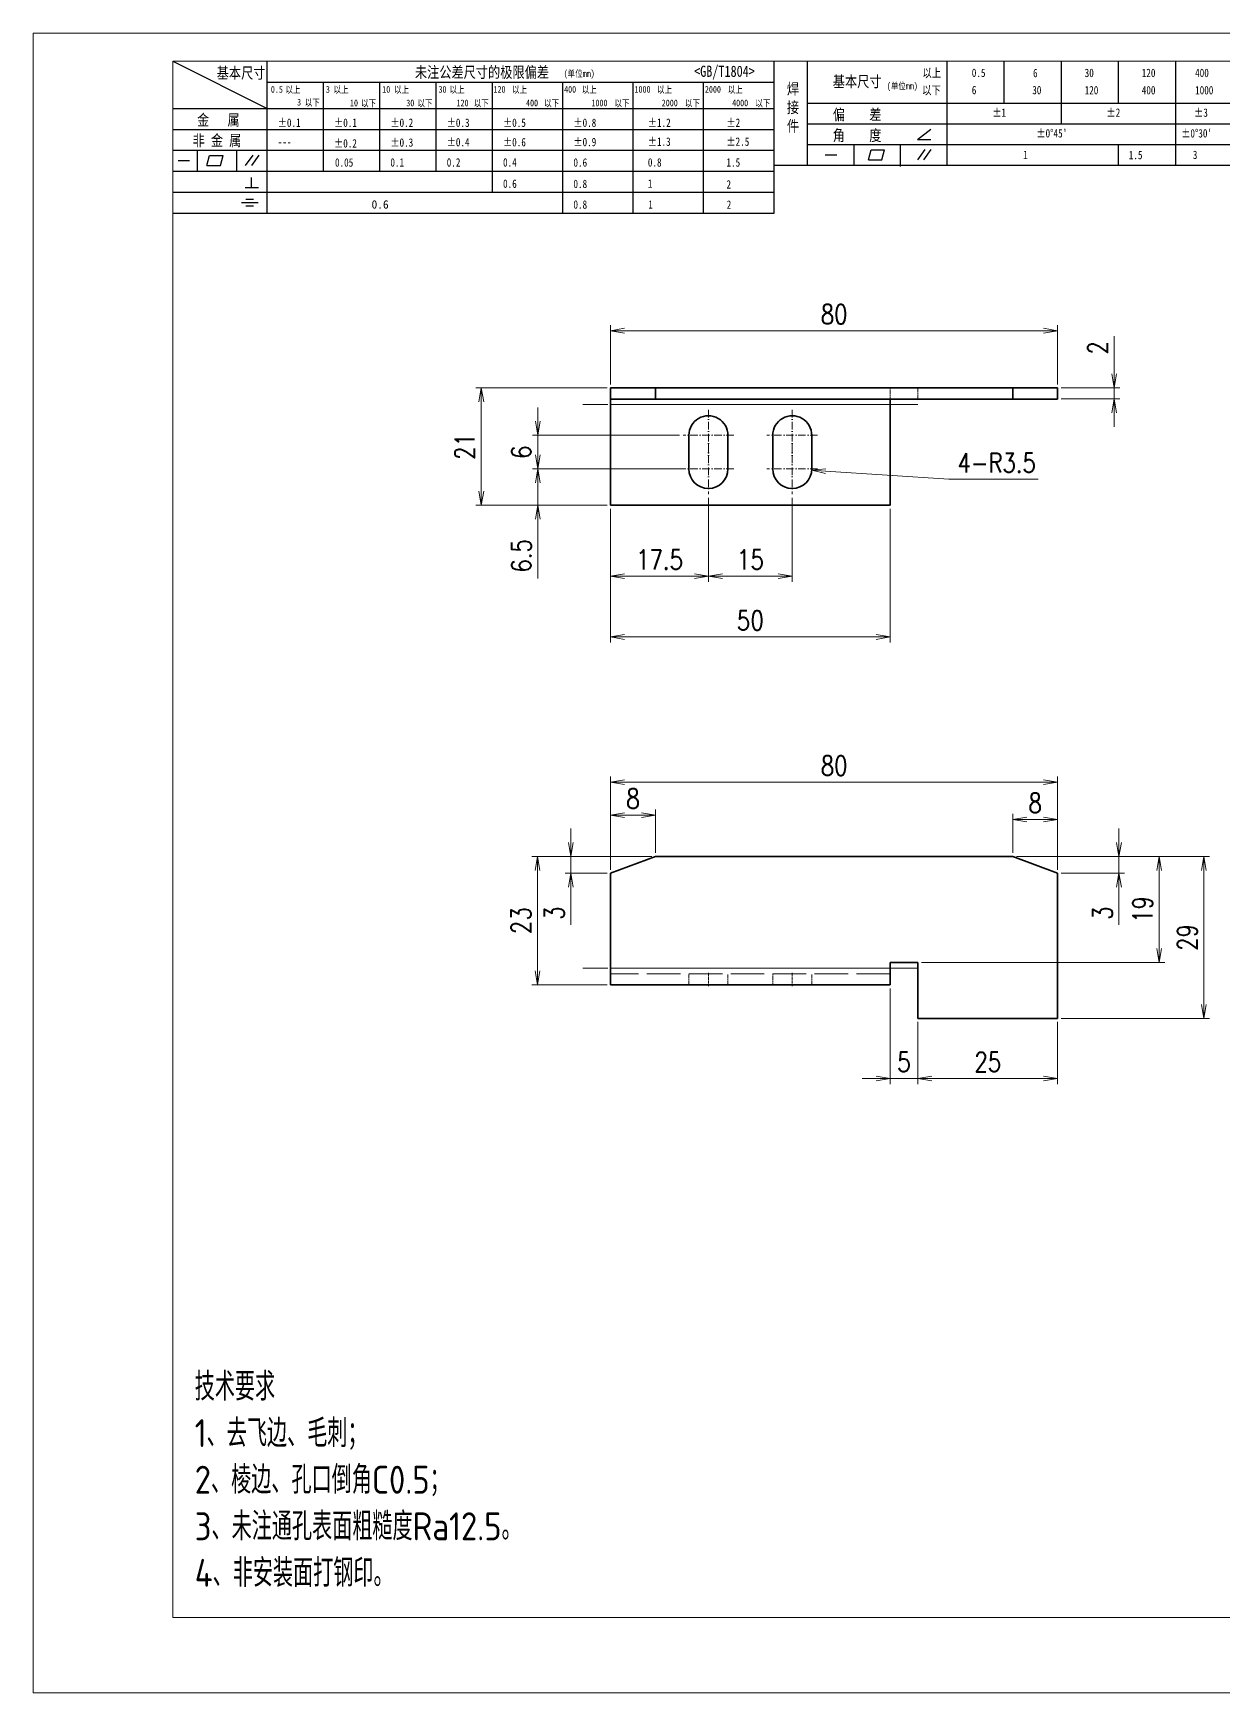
# Model space of a CAD drawing. Header units: millimetres. Extents: x 1333 to 209312, y -42879 to 359.
# Drawn here: x 138627.3 to 138840.2, y -1081.4 to -784.4 of the extents above; entities that cross this region are included whole.
import ezdxf

# ---------------------------------------------------------------- set-up
doc = ezdxf.new("R2010")
doc.units = ezdxf.units.MM
doc.header["$LTSCALE"] = 0.5
for name, pattern in [('AM_ISO02W050x2', [3.75, 3, -0.75]), ('AM_ISO08W050x2', [9, 6, -0.75, 1.5, -0.75]), ('DASHDOT', [18.5, 12, -3, 0.5, -3]), ('DASHED', [15, 12, -3])]:
    doc.linetypes.add(name, pattern=pattern)
for name, color, linetype, lineweight in [('中心线', 2, 'AM_ISO08W050x2', 18), ('图框', 7, 'Continuous', 18), ('标注线', 3, 'Continuous', 18), ('虚线', 1, 'AM_ISO02W050x2', 18)]:
    doc.layers.add(name, color=color, linetype=linetype, lineweight=lineweight)
doc.layers.add('图\\M+19E79\\M+195B6\\M+18E9A', color=7, linetype='Continuous')
doc.layers.add('打印', color=7, linetype='Continuous', lineweight=15, plot=False)
doc.layers.add('打印-禁用', color=7, linetype='Continuous', lineweight=15, plot=False)
doc.styles.add('DIM', font='romans.shx', dxfattribs={"width": 0.8, "bigfont": 'bigfont.shx'})
doc.styles.add('国标', font='simfang.ttf', dxfattribs={"width": 0.8})
doc.styles.add('机械长仿宋', font='gbenor.shx', dxfattribs={"height": 1, "bigfont": 'gbcbig.shx'})
doc.dimstyles.new('XR 1-1$0', dxfattribs={"dimtxt": 3.5, "dimasz": 2.5, "dimexe": 1, "dimexo": 0.625, "dimgap": 1.2, "dimtad": 1, "dimzin": 9, "dimdsep": 46, "dimtxsty": 'DIM', "dimblk": 'OPEN', "dimcen": 0, "dimclrd": 8, "dimclre": 8, "dimclrt": 2, "dimazin": 2, "dimtfac": 0.5, "dimtmove": 0, "dimatfit": 3, "dimldrblk": 'OPEN', "dimfxl": 0, "dimtolj": 2, "dimlwd": 18, "dimlwe": 18, "dimarcsym": 0})
doc.dimstyles.new('XR 1-1$4', dxfattribs={"dimtxt": 3.5, "dimasz": 2.5, "dimexe": 1, "dimexo": 0.625, "dimgap": 1.2, "dimtad": 1, "dimtoh": 1, "dimdsep": 46, "dimtxsty": 'DIM', "dimblk": 'OPEN', "dimcen": 0, "dimclrd": 8, "dimclre": 8, "dimclrt": 2, "dimazin": 2, "dimtfac": 0.5, "dimtofl": 0, "dimtmove": 0, "dimatfit": 3, "dimldrblk": 'OPEN', "dimfxl": 0, "dimtolj": 2, "dimlwd": 18, "dimlwe": 18, "dimarcsym": 0})

# ---------------------------------------------------------------- blocks, each defined once
blk = doc.blocks.new('GZDEH零件A3图框V01版')
at = {"layer": '图\\M+19E79\\M+195B6\\M+18E9A', "color": 9}
for p, q in [((2882.49, -1554.46), (2899.37, -1562.92)), ((2899.37, -1581.67), (2899.37, -1554.46)), ((2990.09, -1581.67), (2990.09, -1554.46)), ((2996.09, -1573.08), (2996.09, -1554.46)), ((3021.09, -1561.98), (3021.09, -1554.46)), ((3031.31, -1561.98), (3031.31, -1554.46)), ((3041.53, -1561.98), (3041.53, -1554.46)), ((3051.75, -1561.98), (3051.75, -1554.46)), ((3061.98, -1561.98), (3061.98, -1554.46)), ((2899.37, -1558.24), (2990.09, -1558.24)), ((2909.45, -1574.17), (2909.45, -1558.24)), ((2919.53, -1574.17), (2919.53, -1558.24)), ((2929.61, -1574.17), (2929.61, -1558.24)), ((2939.69, -1577.92), (2939.69, -1558.24)), ((2952.29, -1581.67), (2952.29, -1558.24)), ((2964.89, -1581.67), (2964.89, -1558.24)), ((2977.49, -1581.67), (2977.49, -1558.24)), ((2996.09, -1561.98), (3113.09, -1561.98)), ((3021.09, -1573.08), (3021.09, -1561.98)), ((3041.53, -1565.68), (3041.53, -1561.98)), ((3061.98, -1573.08), (3061.98, -1561.98)), ((2882.49, -1562.92), (2990.09, -1562.92)), ((2882.49, -1566.67), (2990.09, -1566.67)), ((2996.09, -1565.68), (3113.09, -1565.68)), ((3015.75, -1568.51), (3018.15, -1566.66)), ((2882.49, -1570.42), (2990.09, -1570.42)), ((2886.92, -1574.12), (2886.92, -1570.42)), ((2893.91, -1574.12), (2893.91, -1570.42)), ((2996.09, -1569.38), (3113.09, -1569.38)), ((3004.42, -1573.08), (3004.42, -1569.38)), ((3006.97, -1572.12), (3007.45, -1570.33)), ((3007.45, -1570.33), (3009.86, -1570.33)), ((3009.39, -1572.12), (3009.86, -1570.33)), ((3012.75, -1573.08), (3012.75, -1569.38)), ((3015.75, -1568.51), (3018.15, -1568.51)), ((3015.81, -1572.12), (3017.15, -1570.26)), ((3016.89, -1572.12), (3018.23, -1570.26)), ((3051.75, -1573.08), (3051.75, -1569.38)), ((2883.43, -1572.27), (2885.49, -1572.27)), ((2888.59, -1573.16), (2889.07, -1571.37)), ((2888.59, -1573.16), (2891, -1573.16)), ((2889.07, -1571.37), (2891.48, -1571.37)), ((2891, -1573.16), (2891.48, -1571.37)), ((2895.52, -1573.16), (2896.85, -1571.3)), ((2896.6, -1573.16), (2897.94, -1571.3)), ((2990.09, -1573.08), (3113.09, -1573.08)), ((2999.26, -1571.23), (3001.32, -1571.23)), ((3006.97, -1572.12), (3009.39, -1572.12)), ((3012.75, -1573.33), (3012.75, -1573.08)), ((2882.49, -1574.17), (2990.09, -1574.17)), ((2895.42, -1577.05), (2897.81, -1577.05)), ((2896.58, -1577.05), (2896.58, -1575.28)), ((2882.49, -1577.92), (2990.09, -1577.92)), ((2894.79, -1579.77), (2897.77, -1579.77)), ((2895.57, -1579.17), (2896.92, -1579.17)), ((2882.49, -1581.67), (2990.09, -1581.67)), ((2895.57, -1580.37), (2896.93, -1580.37))]:
    blk.add_line(p, q, dxfattribs=at)
at = {"layer": '图框', "linetype": 'Continuous'}
for p, q in [((2882.49, -1554.46), (2882.49, -1832.96)), ((3272.49, -1554.46), (2882.49, -1554.46)), ((2882.49, -1832.96), (3272.49, -1832.96))]:
    blk.add_line(p, q, dxfattribs=at)
at = {"layer": '打印-禁用', "linetype": 'Continuous'}
for p, q in [((2857.49, -1549.46), (2857.49, -1846.46)), ((3277.49, -1549.46), (2857.49, -1549.46)), ((2857.49, -1846.46), (3277.49, -1846.46))]:
    blk.add_line(p, q, dxfattribs=at)
at = {"layer": '图\\M+19E79\\M+195B6\\M+18E9A', "color": 9, "style": '国标', "width": 0.8}
for s, height, p in [('基本尺寸', 2, (2890.33, -1557.58)), ('未注公差尺寸的极限偏差', 2, (2925.81, -1557.44)), ('<GB/T1804>', 2, (2975.78, -1557.27)), ('以上', 1.5, (3016.64, -1557.33)), ('0.5', 1.5, (3025.49, -1557.3)), ('6', 1.5, (3036.45, -1557.34)), ('30', 1.5, (3045.69, -1557.31)), ('120', 1.5, (3055.91, -1557.31)), ('400', 1.5, (3065.46, -1557.31)), ('30', 1.2, (2930.04, -1560.11)), ('基本尺寸', 2, (3000.6, -1559.1)), ('以下', 1.5, (3016.58, -1560.43)), ('6', 1.5, (3025.49, -1560.38)), ('30', 1.5, (3036.31, -1560.39)), ('120', 1.5, (3045.69, -1560.41)), ('400', 1.5, (3055.91, -1560.41)), ('1000', 1.5, (3065.46, -1560.41)), ('金   属', 2, (2886.82, -1565.98)), ('±0.1', 1.5, (2901.27, -1566.23)), ('±0.1', 1.5, (2911.35, -1566.23)), ('±0.2', 1.5, (2921.43, -1566.23)), ('±0.3', 1.5, (2931.51, -1566.23)), ('±0.5', 1.5, (2941.59, -1566.23)), ('±0.8', 1.5, (2954.19, -1566.23)), ('±1.2', 1.5, (2967.51, -1566.23)), ('±2', 1.5, (2981.58, -1566.23)), ('偏    差', 2, (3000.6, -1565.04)), ('±1', 1.5, (3029.16, -1564.42)), ('±2', 1.5, (3049.61, -1564.42)), ('±3', 1.5, (3065.3, -1564.42)), ('非 金 属', 2, (2886.02, -1569.65)), ('±0.3', 1.5, (2921.43, -1569.77)), ('±0.4', 1.5, (2931.51, -1569.71)), ('±0.6', 1.5, (2941.59, -1569.71)), ('±0.9', 1.5, (2954.19, -1569.68)), ('±1.3', 1.5, (2967.51, -1569.62)), ('±2.5', 1.5, (2981.58, -1569.61)), ('角    度', 2, (3000.6, -1568.74)), ("±0%%D45'", 1.5, (3037.06, -1568.12)), ("±0%%D30'", 1.5, (3062.98, -1568.12)), ('---', 1.5, (2901.27, -1569.65)), ('±0.2', 1.5, (2911.35, -1569.92)), ('1', 1.5, (3034.69, -1571.98)), ('1.5', 1.5, (3053.59, -1572.01)), ('3', 1.5, (3065.05, -1571.98)), ('0.1', 1.5, (2921.43, -1573.34)), ('0.2', 1.5, (2931.51, -1573.33)), ('0.4', 1.5, (2941.59, -1573.33)), ('0.6', 1.5, (2954.19, -1573.35)), ('0.8', 1.5, (2967.51, -1573.33)), ('1.5', 1.5, (2981.58, -1573.34)), ('0.6', 1.5, (2941.59, -1577.14)), ('0.8', 1.5, (2954.19, -1577.17)), ('1', 1.5, (2967.51, -1577.12)), ('2', 1.5, (2981.58, -1577.26)), ('0.8', 1.5, (2954.19, -1580.87)), ('1', 1.5, (2967.59, -1580.86)), ('2', 1.5, (2981.62, -1580.89))]:
    blk.add_text(s, height=height, dxfattribs=at).set_placement(p)
at = {"layer": '图\\M+19E79\\M+195B6\\M+18E9A', "color": 9, "lineweight": 15, "style": '国标', "width": 0.8}
for s, p in [('(单位mm)', (2952.44, -1557.27)), ('0.5', (2900.03, -1560.11)), ('以上', (2902.64, -1560.16)), ('3', (2909.88, -1560.11)), ('以上', (2911.25, -1560.16)), ('10', (2919.96, -1560.11)), ('以上', (2922.09, -1560.16)), ('以上', (2932.02, -1560.16)), ('120', (2939.88, -1560.11)), ('以上', (2943.21, -1560.16)), ('400', (2952.52, -1560.11)), ('以上', (2955.68, -1560.16)), ('1000', (2965.12, -1560.11)), ('以上', (2969.16, -1560.16)), ('2000', (2977.72, -1560.11)), ('以上', (2981.8, -1560.16)), ('(单位mm)', (3010.27, -1559.51)), ('3', (2904.73, -1562.41)), ('以下', (2906.1, -1562.46)), ('10', (2914.19, -1562.54)), ('以下', (2916.18, -1562.59)), ('30', (2924.27, -1562.54)), ('以下', (2926.26, -1562.59)), ('120', (2933.26, -1562.54)), ('以下', (2936.34, -1562.59)), ('400', (2945.7, -1562.54)), ('以下', (2948.94, -1562.59)), ('1000', (2957.41, -1562.54)), ('以下', (2961.54, -1562.59)), ('2000', (2969.99, -1562.54)), ('以下', (2974.14, -1562.59)), ('4000', (2982.59, -1562.54)), ('以下', (2986.74, -1562.59))]:
    blk.add_text(s, height=1.2, dxfattribs=at).set_placement(p)
at = {"layer": '图\\M+19E79\\M+195B6\\M+18E9A', "color": 9, "lineweight": 13, "style": '国标'}
blk.add_text('0.6', height=1.5, dxfattribs=at).set_placement((2918.05, -1580.85))
at = {"layer": '图\\M+19E79\\M+195B6\\M+18E9A', "color": 9, "style": '国标'}
for s, insert, char_height, width, attachment_point in [('焊\\P接\\P件', (2992.39, -1558.41), 2, 3.1877, 1), ('0.05', (2911.51, -1573.37), 1.5, 5.1982, 7)]:
    blk.add_mtext(s, dxfattribs=dict(at, insert=insert, char_height=char_height, width=width, attachment_point=attachment_point))
blk = doc.blocks.new('DEH A3')
at = {"layer": '图框'}
blk.add_blockref('GZDEH零件A3图框V01版', (-2857.49, 1846.46), dxfattribs=at)
blk = doc.blocks.new('_Open')
at = {"color": 0, "linetype": 'ByBlock', "lineweight": -2}
for p, q in [((-1, 0.17), (0, 0)), ((-1, -0.17), (0, 0)), ((0, 0), (-1, 0))]:
    blk.add_line(p, q, dxfattribs=at)
blk = doc.blocks.new('*D475')
at = {"layer": 'Defpoints', "color": 0, "transparency": 16777216}
for p in [(138748.17, -866.94), (138730.67, -868.89), (138748.17, -881.59)]:
    blk.add_point(p, dxfattribs=at)
at = {"layer": '标注线', "color": 8, "lineweight": 18, "transparency": 16777216}
for p, q in [((138730.67, -869.52), (138730.67, -882.59)), ((138748.17, -867.57), (138748.17, -882.59)), ((138733.17, -881.59), (138745.67, -881.59))]:
    blk.add_line(p, q, dxfattribs=at)
at = {"layer": '标注线', "color": 8, "lineweight": 18, "transparency": 16777216, "xscale": 2.5, "yscale": 2.5, "zscale": 2.5, "rotation": 180}
blk.add_blockref('_Open', (138730.67, -881.59), dxfattribs=at)
at = {"layer": '标注线', "color": 8, "lineweight": 18, "transparency": 16777216, "xscale": 2.5, "yscale": 2.5, "zscale": 2.5}
blk.add_blockref('_Open', (138748.17, -881.59), dxfattribs=at)
at = {"layer": '标注线', "color": 2, "transparency": 16777216, "insert": (138739.42, -878.64), "char_height": 3.5, "attachment_point": 5, "style": 'DIM'}
blk.add_mtext('\\A2;17.5', dxfattribs=at)
blk = doc.blocks.new('*D476')
at = {"layer": 'Defpoints', "color": 0, "transparency": 16777216}
for p in [(138748.17, -866.94), (138763.17, -866.94), (138763.17, -881.59)]:
    blk.add_point(p, dxfattribs=at)
at = {"layer": '标注线', "color": 8, "lineweight": 18, "transparency": 16777216}
for p, q in [((138748.17, -867.57), (138748.17, -882.59)), ((138763.17, -867.57), (138763.17, -882.59)), ((138750.67, -881.59), (138760.67, -881.59))]:
    blk.add_line(p, q, dxfattribs=at)
at = {"layer": '标注线', "color": 8, "lineweight": 18, "transparency": 16777216, "xscale": 2.5, "yscale": 2.5, "zscale": 2.5, "rotation": 180}
blk.add_blockref('_Open', (138748.17, -881.59), dxfattribs=at)
at = {"layer": '标注线', "color": 8, "lineweight": 18, "transparency": 16777216, "xscale": 2.5, "yscale": 2.5, "zscale": 2.5}
blk.add_blockref('_Open', (138763.17, -881.59), dxfattribs=at)
at = {"layer": '标注线', "color": 2, "transparency": 16777216, "insert": (138755.67, -878.64), "char_height": 3.5, "attachment_point": 5, "style": 'DIM'}
blk.add_mtext('\\A2;15', dxfattribs=at)
blk = doc.blocks.new('*D477')
at = {"layer": 'Defpoints', "color": 0, "transparency": 16777216}
for p in [(138730.67, -868.89), (138780.67, -868.89), (138780.67, -892.48)]:
    blk.add_point(p, dxfattribs=at)
at = {"layer": '标注线', "color": 8, "lineweight": 18, "transparency": 16777216}
for p, q in [((138730.67, -869.52), (138730.67, -893.48)), ((138780.67, -869.52), (138780.67, -893.48)), ((138733.17, -892.48), (138778.17, -892.48))]:
    blk.add_line(p, q, dxfattribs=at)
at = {"layer": '标注线', "color": 8, "lineweight": 18, "transparency": 16777216, "xscale": 2.5, "yscale": 2.5, "zscale": 2.5, "rotation": 180}
blk.add_blockref('_Open', (138730.67, -892.48), dxfattribs=at)
at = {"layer": '标注线', "color": 8, "lineweight": 18, "transparency": 16777216, "xscale": 2.5, "yscale": 2.5, "zscale": 2.5}
blk.add_blockref('_Open', (138780.67, -892.48), dxfattribs=at)
at = {"layer": '标注线', "color": 2, "transparency": 16777216, "insert": (138755.67, -889.53), "char_height": 3.5, "attachment_point": 5, "style": 'DIM'}
blk.add_mtext('\\A2;50', dxfattribs=at)
blk = doc.blocks.new('*D478')
at = {"layer": 'Defpoints', "color": 0, "transparency": 16777216}
for p in [(138743.62, -862.39), (138717.65, -868.89), (138730.67, -868.89)]:
    blk.add_point(p, dxfattribs=at)
at = {"layer": '标注线', "color": 8, "lineweight": 18, "transparency": 16777216}
for p, q in [((138717.65, -859.89), (138717.65, -857.39)), ((138742.99, -862.39), (138716.65, -862.39)), ((138717.65, -862.39), (138717.65, -868.89)), ((138730.04, -868.89), (138716.65, -868.89)), ((138717.65, -871.39), (138717.65, -882.03))]:
    blk.add_line(p, q, dxfattribs=at)
at = {"layer": '标注线', "color": 8, "lineweight": 18, "transparency": 16777216, "xscale": 2.5, "yscale": 2.5, "zscale": 2.5}
for p, rotation in [((138717.65, -862.39), 270), ((138717.65, -868.89), 90)]:
    blk.add_blockref('_Open', p, dxfattribs=dict(at, rotation=rotation))
at = {"layer": '标注线', "color": 2, "transparency": 16777216, "insert": (138714.7, -877.96), "char_height": 3.5, "attachment_point": 5, "rotation": 90, "style": 'DIM'}
blk.add_mtext('\\A2;6.5', dxfattribs=at)
blk = doc.blocks.new('*D479')
at = {"layer": 'Defpoints', "color": 0, "transparency": 16777216}
for p in [(138717.65, -856.39), (138743.62, -856.39), (138744.67, -862.39)]:
    blk.add_point(p, dxfattribs=at)
at = {"layer": '标注线', "color": 8, "lineweight": 18, "transparency": 16777216}
for p, q in [((138717.65, -853.89), (138717.65, -851.39)), ((138742.99, -856.39), (138716.65, -856.39)), ((138717.65, -862.39), (138717.65, -856.39)), ((138744.04, -862.39), (138716.65, -862.39)), ((138717.65, -864.89), (138717.65, -867.39))]:
    blk.add_line(p, q, dxfattribs=at)
at = {"layer": '标注线', "color": 8, "lineweight": 18, "transparency": 16777216, "xscale": 2.5, "yscale": 2.5, "zscale": 2.5}
for p, rotation in [((138717.65, -856.39), 270), ((138717.65, -862.39), 90)]:
    blk.add_blockref('_Open', p, dxfattribs=dict(at, rotation=rotation))
at = {"layer": '标注线', "color": 2, "transparency": 16777216, "insert": (138714.7, -859.39), "char_height": 3.5, "attachment_point": 5, "rotation": 90, "style": 'DIM'}
blk.add_mtext('\\A2;6', dxfattribs=at)
blk = doc.blocks.new('*D480')
at = {"layer": 'Defpoints', "color": 0, "transparency": 16777216}
for p in [(138707.52, -847.89), (138730.67, -847.89), (138730.67, -868.89)]:
    blk.add_point(p, dxfattribs=at)
at = {"layer": '标注线', "color": 8, "lineweight": 18, "transparency": 16777216}
for p, q in [((138730.04, -847.89), (138706.52, -847.89)), ((138707.52, -866.39), (138707.52, -850.39)), ((138730.04, -868.89), (138706.52, -868.89))]:
    blk.add_line(p, q, dxfattribs=at)
at = {"layer": '标注线', "color": 8, "lineweight": 18, "transparency": 16777216, "xscale": 2.5, "yscale": 2.5, "zscale": 2.5}
for p, rotation in [((138707.52, -847.89), 90), ((138707.52, -868.89), 270)]:
    blk.add_blockref('_Open', p, dxfattribs=dict(at, rotation=rotation))
at = {"layer": '标注线', "color": 2, "transparency": 16777216, "insert": (138704.57, -858.39), "char_height": 3.5, "attachment_point": 5, "rotation": 90, "style": 'DIM'}
blk.add_mtext('\\A2;21', dxfattribs=at)
blk = doc.blocks.new('*D481')
at = {"layer": 'Defpoints', "color": 0, "transparency": 16777216}
for p in [(138810.67, -837.67), (138730.67, -847.89), (138810.67, -847.89)]:
    blk.add_point(p, dxfattribs=at)
at = {"layer": '标注线', "color": 8, "lineweight": 18, "transparency": 16777216}
for p, q in [((138730.67, -847.27), (138730.67, -836.67)), ((138810.67, -847.27), (138810.67, -836.67)), ((138733.17, -837.67), (138808.17, -837.67))]:
    blk.add_line(p, q, dxfattribs=at)
at = {"layer": '标注线', "color": 8, "lineweight": 18, "transparency": 16777216, "xscale": 2.5, "yscale": 2.5, "zscale": 2.5, "rotation": 180}
blk.add_blockref('_Open', (138730.67, -837.67), dxfattribs=at)
at = {"layer": '标注线', "color": 8, "lineweight": 18, "transparency": 16777216, "xscale": 2.5, "yscale": 2.5, "zscale": 2.5}
blk.add_blockref('_Open', (138810.67, -837.67), dxfattribs=at)
at = {"layer": '标注线', "color": 2, "transparency": 16777216, "insert": (138770.67, -834.72), "char_height": 3.5, "attachment_point": 5, "style": 'DIM'}
blk.add_mtext('\\A2;80', dxfattribs=at)
blk = doc.blocks.new('*D482')
at = {"layer": 'Defpoints', "color": 0, "transparency": 16777216}
for p in [(138810.67, -847.89), (138820.78, -847.89), (138810.67, -849.89)]:
    blk.add_point(p, dxfattribs=at)
at = {"layer": '标注线', "color": 8, "lineweight": 18, "transparency": 16777216}
for p, q in [((138820.78, -845.39), (138820.78, -838.63)), ((138811.29, -847.89), (138821.78, -847.89)), ((138820.78, -849.89), (138820.78, -847.89)), ((138811.29, -849.89), (138821.78, -849.89)), ((138820.78, -852.39), (138820.78, -854.89))]:
    blk.add_line(p, q, dxfattribs=at)
at = {"layer": '标注线', "color": 8, "lineweight": 18, "transparency": 16777216, "xscale": 2.5, "yscale": 2.5, "zscale": 2.5}
for p, rotation in [((138820.78, -847.89), 270), ((138820.78, -849.89), 90)]:
    blk.add_blockref('_Open', p, dxfattribs=dict(at, rotation=rotation))
at = {"layer": '标注线', "color": 2, "transparency": 16777216, "insert": (138817.83, -840.76), "char_height": 3.5, "attachment_point": 5, "rotation": 90, "style": 'DIM'}
blk.add_mtext('\\A2;2', dxfattribs=at)
blk = doc.blocks.new('*D483')
at = {"layer": 'Defpoints', "color": 0, "transparency": 16777216}
for p in [(138763.17, -862.39), (138766.66, -862.63)]:
    blk.add_point(p, dxfattribs=at)
at = {"layer": '标注线', "color": 8, "lineweight": 18, "transparency": 16777216}
for p, q in [((138791.17, -864.26), (138769.15, -862.79)), ((138807.17, -864.26), (138791.17, -864.26))]:
    blk.add_line(p, q, dxfattribs=at)
at = {"layer": '标注线', "color": 8, "lineweight": 18, "transparency": 16777216, "xscale": 2.5, "yscale": 2.5, "zscale": 2.5, "rotation": 176.1840246167665}
blk.add_blockref('_Open', (138766.66, -862.63), dxfattribs=at)
at = {"layer": '标注线', "color": 2, "transparency": 16777216, "insert": (138799.77, -861.31), "char_height": 3.5, "attachment_point": 5, "style": 'DIM'}
blk.add_mtext('\\A2;{\\Fromans,bigfont|c134;4-R3.5}', dxfattribs=at)
blk = doc.blocks.new('*D491')
at = {"layer": 'Defpoints', "color": 0, "transparency": 16777216}
for p in [(138810.67, -918.47), (138730.67, -934.75), (138810.67, -934.75)]:
    blk.add_point(p, dxfattribs=at)
at = {"layer": '标注线', "color": 8, "lineweight": 18, "transparency": 16777216}
for p, q in [((138730.67, -934.13), (138730.67, -917.47)), ((138810.67, -934.13), (138810.67, -917.47)), ((138733.17, -918.47), (138808.17, -918.47))]:
    blk.add_line(p, q, dxfattribs=at)
at = {"layer": '标注线', "color": 8, "lineweight": 18, "transparency": 16777216, "xscale": 2.5, "yscale": 2.5, "zscale": 2.5, "rotation": 180}
blk.add_blockref('_Open', (138730.67, -918.47), dxfattribs=at)
at = {"layer": '标注线', "color": 8, "lineweight": 18, "transparency": 16777216, "xscale": 2.5, "yscale": 2.5, "zscale": 2.5}
blk.add_blockref('_Open', (138810.67, -918.47), dxfattribs=at)
at = {"layer": '标注线', "color": 2, "transparency": 16777216, "insert": (138770.67, -915.52), "char_height": 3.5, "attachment_point": 5, "style": 'DIM'}
blk.add_mtext('\\A2;80', dxfattribs=at)
blk = doc.blocks.new('*D492')
at = {"layer": 'Defpoints', "color": 0, "transparency": 16777216}
for p in [(138802.67, -931.75), (138810.67, -960.75), (138836.83, -960.75)]:
    blk.add_point(p, dxfattribs=at)
at = {"layer": '标注线', "color": 8, "lineweight": 18, "transparency": 16777216}
for p, q in [((138803.29, -931.75), (138837.83, -931.75)), ((138836.83, -934.25), (138836.83, -958.25)), ((138811.29, -960.75), (138837.83, -960.75))]:
    blk.add_line(p, q, dxfattribs=at)
at = {"layer": '标注线', "color": 8, "lineweight": 18, "transparency": 16777216, "xscale": 2.5, "yscale": 2.5, "zscale": 2.5}
for p, rotation in [((138836.83, -931.75), 90), ((138836.83, -960.75), 270)]:
    blk.add_blockref('_Open', p, dxfattribs=dict(at, rotation=rotation))
at = {"layer": '标注线', "color": 2, "transparency": 16777216, "insert": (138833.88, -946.25), "char_height": 3.5, "attachment_point": 5, "rotation": 90, "style": 'DIM'}
blk.add_mtext('\\A2;29', dxfattribs=at)
blk = doc.blocks.new('*D493')
at = {"layer": 'Defpoints', "color": 0, "transparency": 16777216}
for p in [(138785.67, -960.75), (138810.67, -960.75), (138810.67, -971.48)]:
    blk.add_point(p, dxfattribs=at)
at = {"layer": '标注线', "color": 8, "lineweight": 18, "transparency": 16777216}
for p, q in [((138785.67, -961.38), (138785.67, -972.48)), ((138810.67, -961.38), (138810.67, -972.48)), ((138788.17, -971.48), (138808.17, -971.48))]:
    blk.add_line(p, q, dxfattribs=at)
at = {"layer": '标注线', "color": 8, "lineweight": 18, "transparency": 16777216, "xscale": 2.5, "yscale": 2.5, "zscale": 2.5, "rotation": 180}
blk.add_blockref('_Open', (138785.67, -971.48), dxfattribs=at)
at = {"layer": '标注线', "color": 8, "lineweight": 18, "transparency": 16777216, "xscale": 2.5, "yscale": 2.5, "zscale": 2.5}
blk.add_blockref('_Open', (138810.67, -971.48), dxfattribs=at)
at = {"layer": '标注线', "color": 2, "transparency": 16777216, "insert": (138798.17, -968.53), "char_height": 3.5, "attachment_point": 5, "style": 'DIM'}
blk.add_mtext('\\A2;25', dxfattribs=at)
blk = doc.blocks.new('*D494')
at = {"layer": 'Defpoints', "color": 0, "transparency": 16777216}
for p in [(138780.67, -954.75), (138785.67, -960.75), (138780.67, -971.48)]:
    blk.add_point(p, dxfattribs=at)
at = {"layer": '标注线', "color": 8, "lineweight": 18, "transparency": 16777216}
for p, q in [((138780.67, -955.38), (138780.67, -972.48)), ((138785.67, -961.38), (138785.67, -972.48)), ((138778.17, -971.48), (138775.67, -971.48)), ((138785.67, -971.48), (138780.67, -971.48)), ((138788.17, -971.48), (138790.67, -971.48))]:
    blk.add_line(p, q, dxfattribs=at)
at = {"layer": '标注线', "color": 8, "lineweight": 18, "transparency": 16777216, "xscale": 2.5, "yscale": 2.5, "zscale": 2.5}
blk.add_blockref('_Open', (138780.67, -971.48), dxfattribs=at)
at = {"layer": '标注线', "color": 8, "lineweight": 18, "transparency": 16777216, "xscale": 2.5, "yscale": 2.5, "zscale": 2.5, "rotation": 180}
blk.add_blockref('_Open', (138785.67, -971.48), dxfattribs=at)
at = {"layer": '标注线', "color": 2, "transparency": 16777216, "insert": (138783.17, -968.53), "char_height": 3.5, "attachment_point": 5, "style": 'DIM'}
blk.add_mtext('\\A2;5', dxfattribs=at)
blk = doc.blocks.new('*D495')
at = {"layer": 'Defpoints', "color": 0, "transparency": 16777216}
for p in [(138802.67, -931.75), (138828.83, -931.75), (138785.67, -950.75)]:
    blk.add_point(p, dxfattribs=at)
at = {"layer": '标注线', "color": 8, "lineweight": 18, "transparency": 16777216}
for p, q in [((138803.29, -931.75), (138829.83, -931.75)), ((138828.83, -948.25), (138828.83, -934.25)), ((138786.29, -950.75), (138829.83, -950.75))]:
    blk.add_line(p, q, dxfattribs=at)
at = {"layer": '标注线', "color": 8, "lineweight": 18, "transparency": 16777216, "xscale": 2.5, "yscale": 2.5, "zscale": 2.5}
for p, rotation in [((138828.83, -931.75), 90), ((138828.83, -950.75), 270)]:
    blk.add_blockref('_Open', p, dxfattribs=dict(at, rotation=rotation))
at = {"layer": '标注线', "color": 2, "transparency": 16777216, "insert": (138825.88, -941.25), "char_height": 3.5, "attachment_point": 5, "rotation": 90, "style": 'DIM'}
blk.add_mtext('\\A2;19', dxfattribs=at)
blk = doc.blocks.new('*D496')
at = {"layer": 'Defpoints', "color": 0, "transparency": 16777216}
for p in [(138738.67, -931.75), (138717.58, -954.75), (138730.67, -954.75)]:
    blk.add_point(p, dxfattribs=at)
at = {"layer": '标注线', "color": 8, "lineweight": 18, "transparency": 16777216}
for p, q in [((138738.04, -931.75), (138716.58, -931.75)), ((138717.58, -934.25), (138717.58, -952.25)), ((138730.04, -954.75), (138716.58, -954.75))]:
    blk.add_line(p, q, dxfattribs=at)
at = {"layer": '标注线', "color": 8, "lineweight": 18, "transparency": 16777216, "xscale": 2.5, "yscale": 2.5, "zscale": 2.5}
for p, rotation in [((138717.58, -931.75), 90), ((138717.58, -954.75), 270)]:
    blk.add_blockref('_Open', p, dxfattribs=dict(at, rotation=rotation))
at = {"layer": '标注线', "color": 2, "transparency": 16777216, "insert": (138714.63, -943.25), "char_height": 3.5, "attachment_point": 5, "rotation": 90, "style": 'DIM'}
blk.add_mtext('\\A2;23', dxfattribs=at)
blk = doc.blocks.new('*D497')
at = {"layer": 'Defpoints', "color": 0, "transparency": 16777216}
for p in [(138723.54, -931.75), (138738.67, -931.75), (138730.67, -934.75)]:
    blk.add_point(p, dxfattribs=at)
at = {"layer": '标注线', "color": 8, "lineweight": 18, "transparency": 16777216}
for p, q in [((138723.54, -929.25), (138723.54, -926.75)), ((138738.04, -931.75), (138722.54, -931.75)), ((138723.54, -931.75), (138723.54, -934.75)), ((138730.04, -934.75), (138722.54, -934.75)), ((138723.54, -937.25), (138723.54, -944.02))]:
    blk.add_line(p, q, dxfattribs=at)
at = {"layer": '标注线', "color": 8, "lineweight": 18, "transparency": 16777216, "xscale": 2.5, "yscale": 2.5, "zscale": 2.5}
for p, rotation in [((138723.54, -931.75), 270), ((138723.54, -934.75), 90)]:
    blk.add_blockref('_Open', p, dxfattribs=dict(at, rotation=rotation))
at = {"layer": '标注线', "color": 2, "transparency": 16777216, "insert": (138720.59, -941.89), "char_height": 3.5, "attachment_point": 5, "rotation": 90, "style": 'DIM'}
blk.add_mtext('\\A2;3', dxfattribs=at)
blk = doc.blocks.new('*D498')
at = {"layer": 'Defpoints', "color": 0, "transparency": 16777216}
for p in [(138738.67, -924.35), (138738.67, -931.75), (138730.67, -934.75)]:
    blk.add_point(p, dxfattribs=at)
at = {"layer": '标注线', "color": 8, "lineweight": 18, "transparency": 16777216}
for p, q in [((138730.67, -934.13), (138730.67, -923.35)), ((138738.67, -931.13), (138738.67, -923.35)), ((138733.17, -924.35), (138736.17, -924.35))]:
    blk.add_line(p, q, dxfattribs=at)
at = {"layer": '标注线', "color": 8, "lineweight": 18, "transparency": 16777216, "xscale": 2.5, "yscale": 2.5, "zscale": 2.5, "rotation": 180}
blk.add_blockref('_Open', (138730.67, -924.35), dxfattribs=at)
at = {"layer": '标注线', "color": 8, "lineweight": 18, "transparency": 16777216, "xscale": 2.5, "yscale": 2.5, "zscale": 2.5}
blk.add_blockref('_Open', (138738.67, -924.35), dxfattribs=at)
at = {"layer": '标注线', "color": 2, "transparency": 16777216, "insert": (138734.67, -921.4), "char_height": 3.5, "attachment_point": 5, "style": 'DIM'}
blk.add_mtext('\\A2;8', dxfattribs=at)
blk = doc.blocks.new('*D499')
at = {"layer": 'Defpoints', "color": 0, "transparency": 16777216}
for p in [(138810.67, -925.14), (138802.67, -931.75), (138810.67, -934.75)]:
    blk.add_point(p, dxfattribs=at)
at = {"layer": '标注线', "color": 8, "lineweight": 18, "transparency": 16777216}
for p, q in [((138802.67, -931.13), (138802.67, -924.14)), ((138805.17, -925.14), (138808.17, -925.14)), ((138810.67, -934.13), (138810.67, -924.14))]:
    blk.add_line(p, q, dxfattribs=at)
at = {"layer": '标注线', "color": 8, "lineweight": 18, "transparency": 16777216, "xscale": 2.5, "yscale": 2.5, "zscale": 2.5, "rotation": 180}
blk.add_blockref('_Open', (138802.67, -925.14), dxfattribs=at)
at = {"layer": '标注线', "color": 8, "lineweight": 18, "transparency": 16777216, "xscale": 2.5, "yscale": 2.5, "zscale": 2.5}
blk.add_blockref('_Open', (138810.67, -925.14), dxfattribs=at)
at = {"layer": '标注线', "color": 2, "transparency": 16777216, "insert": (138806.67, -922.19), "char_height": 3.5, "attachment_point": 5, "style": 'DIM'}
blk.add_mtext('\\A2;8', dxfattribs=at)
blk = doc.blocks.new('*D500')
at = {"layer": 'Defpoints', "color": 0, "transparency": 16777216}
for p in [(138802.67, -931.75), (138810.67, -934.75), (138821.65, -934.75)]:
    blk.add_point(p, dxfattribs=at)
at = {"layer": '标注线', "color": 8, "lineweight": 18, "transparency": 16777216}
for p, q in [((138821.65, -929.25), (138821.65, -926.75)), ((138803.29, -931.75), (138822.65, -931.75)), ((138821.65, -931.75), (138821.65, -934.75)), ((138811.29, -934.75), (138822.65, -934.75)), ((138821.65, -937.25), (138821.65, -944.02))]:
    blk.add_line(p, q, dxfattribs=at)
at = {"layer": '标注线', "color": 8, "lineweight": 18, "transparency": 16777216, "xscale": 2.5, "yscale": 2.5, "zscale": 2.5}
for p, rotation in [((138821.65, -931.75), 270), ((138821.65, -934.75), 90)]:
    blk.add_blockref('_Open', p, dxfattribs=dict(at, rotation=rotation))
at = {"layer": '标注线', "color": 2, "transparency": 16777216, "insert": (138818.7, -941.89), "char_height": 3.5, "attachment_point": 5, "rotation": 90, "style": 'DIM'}
blk.add_mtext('\\A2;3', dxfattribs=at)

msp = doc.modelspace()

# ---------------------------------------------------------------- linework, layer by layer
at = {"color": 7, "lineweight": 35, "ltscale": 0.2}
for p, q in [((138738.667, -847.895), (138730.667, -847.895)), ((138810.667, -847.895), (138802.667, -847.895)), ((138738.667, -849.895), (138730.667, -849.895)), ((138810.667, -849.895), (138802.667, -849.895))]:
    msp.add_line(p, q, dxfattribs=at)
at = {"color": 7, "lineweight": 35, "ltscale": 0.05}
for p, q in [((138730.667, -847.895), (138730.667, -849.895)), ((138738.667, -847.895), (138738.667, -849.895)), ((138802.667, -849.895), (138802.667, -847.895)), ((138810.667, -849.895), (138810.667, -847.895))]:
    msp.add_line(p, q, dxfattribs=at)
at = {"color": 7, "lineweight": 35}
for p, q in [((138802.667, -847.895), (138738.667, -847.895)), ((138802.667, -849.895), (138738.667, -849.895)), ((138730.667, -868.895), (138780.667, -868.895)), ((138802.667, -931.754), (138738.667, -931.754)), ((138810.667, -960.754), (138810.667, -934.754)), ((138780.667, -954.754), (138730.667, -954.754)), ((138810.667, -960.754), (138785.667, -960.754))]:
    msp.add_line(p, q, dxfattribs=at)
at = {"color": 7, "lineweight": 35, "ltscale": 0.007323}
for p, q in [((138730.667, -850.188), (138730.667, -849.895)), ((138780.667, -849.895), (138780.667, -850.188))]:
    msp.add_line(p, q, dxfattribs=at)
at = {"color": 7, "lineweight": 35, "ltscale": 0.017677}
for p, q in [((138730.667, -850.895), (138730.667, -850.188)), ((138780.667, -850.188), (138780.667, -850.895))]:
    msp.add_line(p, q, dxfattribs=at)
at = {"color": 7, "lineweight": 35, "ltscale": 0.45}
for p, q in [((138730.667, -850.895), (138730.667, -868.895)), ((138780.667, -868.895), (138780.667, -850.895))]:
    msp.add_line(p, q, dxfattribs=at)
at = {"color": 7, "lineweight": 13}
for p, q in [((138780.667, -850.895), (138730.667, -850.895)), ((138780.667, -951.754), (138730.667, -951.754))]:
    msp.add_line(p, q, dxfattribs=at)
at = {"color": 7, "lineweight": 35, "ltscale": 0.15}
for p, q in [((138744.667, -856.395), (138744.667, -862.395)), ((138751.667, -856.395), (138751.667, -862.395)), ((138759.667, -856.395), (138759.667, -862.395)), ((138766.667, -856.395), (138766.667, -862.395))]:
    msp.add_line(p, q, dxfattribs=at)
at = {"color": 7, "lineweight": 35, "ltscale": 0.2136}
for p, q in [((138738.667, -931.754), (138730.667, -934.754)), ((138810.667, -934.754), (138802.667, -931.754))]:
    msp.add_line(p, q, dxfattribs=at)
at = {"color": 7, "lineweight": 35, "ltscale": 0.424998}
msp.add_line((138730.667, -951.754), (138730.667, -934.754), dxfattribs=at)
at = {"color": 7, "lineweight": 35, "ltscale": 0.075}
msp.add_line((138730.667, -954.754), (138730.667, -951.754), dxfattribs=at)
at = {"color": 7, "lineweight": 35, "ltscale": 0.125}
msp.add_line((138785.667, -950.754), (138780.667, -950.754), dxfattribs=at)
at = {"color": 7, "lineweight": 35, "ltscale": 0.025}
msp.add_line((138780.667, -951.754), (138780.667, -950.754), dxfattribs=at)
at = {"color": 7, "lineweight": 35, "ltscale": 0.070711}
msp.add_line((138780.667, -954.582), (138780.667, -951.754), dxfattribs=at)
at = {"color": 7, "lineweight": 35, "ltscale": 0.25}
msp.add_line((138785.667, -950.754), (138785.667, -960.754), dxfattribs=at)
at = {"color": 7, "lineweight": 35, "ltscale": 0.004289}
msp.add_line((138780.667, -954.754), (138780.667, -954.582), dxfattribs=at)
at = {"color": 7, "lineweight": 35}
for centre, start, end in [((138748.167, -856.395), 360, 180.00001), ((138763.167, -856.395), 360, 180.00001), ((138748.167, -862.395), 180.00001, 360), ((138763.167, -862.395), 180.00001, 360)]:
    msp.add_arc(centre, 3.5, start, end, dxfattribs=at)
at = {"layer": '中心线', "linetype": 'DASHDOT', "lineweight": 13}
for p, q in [((138785.667, -850.895), (138725.666, -850.895)), ((138785.667, -951.754), (138725.666, -951.754))]:
    msp.add_line(p, q, dxfattribs=at)
at = {"layer": '中心线', "linetype": 'DASHDOT', "lineweight": 13, "ltscale": 0.227499}
for p, q in [((138748.167, -851.845), (138748.167, -860.945)), ((138763.167, -851.845), (138763.167, -860.945)), ((138748.167, -857.845), (138748.167, -866.945)), ((138763.167, -857.845), (138763.167, -866.945))]:
    msp.add_line(p, q, dxfattribs=at)
at = {"layer": '中心线', "linetype": 'DASHDOT', "lineweight": 13, "ltscale": 0.227502}
for p, q in [((138752.717, -856.395), (138743.617, -856.395)), ((138767.717, -856.395), (138758.617, -856.395)), ((138752.717, -862.395), (138743.617, -862.395)), ((138767.717, -862.395), (138758.617, -862.395))]:
    msp.add_line(p, q, dxfattribs=at)
at = {"layer": '中心线', "linetype": 'DASHDOT', "lineweight": 13, "ltscale": 0.060014}
for p, q in [((138748.167, -954.954), (138748.167, -952.553)), ((138763.167, -954.954), (138763.167, -952.553))]:
    msp.add_line(p, q, dxfattribs=at)
at = {"layer": '打印'}
msp.add_lwpolyline([(138627.31, -784.43), (139047.31, -784.43), (139047.31, -1081.43), (138627.31, -1081.43)], close=True, dxfattribs=at)
at = {"layer": '虚线', "linetype": 'DASHED', "lineweight": 13, "ltscale": 0.05}
for p, q in [((138780.667, -847.895), (138780.667, -849.895)), ((138785.667, -849.895), (138785.667, -847.895)), ((138744.667, -954.754), (138744.667, -952.754)), ((138751.667, -954.754), (138751.667, -952.754)), ((138759.667, -952.754), (138759.667, -954.754)), ((138766.667, -954.754), (138766.667, -952.754))]:
    msp.add_line(p, q, dxfattribs=at)
at = {"layer": '虚线', "linetype": 'DASHED', "lineweight": 13}
for p, q in [((138780.667, -850.895), (138730.667, -850.895)), ((138780.667, -951.754), (138730.667, -951.754)), ((138780.667, -952.754), (138730.667, -952.754))]:
    msp.add_line(p, q, dxfattribs=at)

# ---------------------------------------------------------------- block references
at = {"layer": '图框'}
msp.add_blockref('DEH A3', (138627.31, -1081.43), dxfattribs=at)

# ---------------------------------------------------------------- texts
at = {"layer": '标注线', "color": 2, "insert": (138656.223, -1062.499), "char_height": 5, "width": 114.82461, "attachment_point": 7, "style": '机械长仿宋'}
msp.add_mtext('\\A2;技术要求\\P1、去飞边、毛刺；\\P2、棱边、孔口倒角C0.5；\\P3、未注通孔表面粗糙度Ra12.5。\\P4、非安装面打钢印。', dxfattribs=at)

# ---------------------------------------------------------------- dimensions: what is measured, and where the dimension line sits
at = {"layer": '标注线'}
for base, p1, p2, picture, middle in [((138810.667, -837.674), (138730.667, -847.895), (138810.667, -847.895), '*D481', (138770.667, -834.724)), ((138748.167, -881.591), (138730.667, -868.895), (138748.167, -866.945), '*D475', (138739.417, -878.641)), ((138763.167, -881.591), (138748.167, -866.945), (138763.167, -866.945), '*D476', (138755.667, -878.641)), ((138780.667, -892.482), (138730.667, -868.895), (138780.667, -868.895), '*D477', (138755.667, -889.532))]:
    dim = msp.add_linear_dim(base=base, p1=p1, p2=p2, dimstyle='XR 1-1$0', dxfattribs=at)
    dim.commit()
    dim.dimension.update_dxf_attribs({"geometry": picture, "text_midpoint": middle})
for base, p1, p2, angle, picture, middle in [((138820.777, -847.895), (138810.667, -849.895), (138810.667, -847.895), 90, '*D482', (138817.827, -840.761)), ((138707.52, -847.895), (138730.667, -868.895), (138730.667, -847.895), 90, '*D480', (138704.57, -858.395)), ((138717.646, -856.395), (138744.667, -862.395), (138743.617, -856.395), 90, '*D479', (138714.696, -859.395)), ((138717.646, -868.895), (138743.617, -862.395), (138730.667, -868.895), 90, '*D478', (138714.696, -877.961)), ((138810.667, -918.474), (138730.667, -934.754), (138810.667, -934.754), 360, '*D491', (138770.667, -915.524)), ((138738.667, -924.347), (138730.667, -934.754), (138738.667, -931.754), 360, '*D498', (138734.667, -921.397)), ((138810.667, -925.143), (138802.667, -931.754), (138810.667, -934.754), 360, '*D499', (138806.667, -922.193)), ((138821.649, -934.754), (138802.667, -931.754), (138810.667, -934.754), 270, '*D500', (138818.699, -941.887)), ((138717.583, -954.754), (138738.667, -931.754), (138730.667, -954.754), 270, '*D496', (138714.633, -943.254)), ((138828.827, -931.754), (138785.667, -950.754), (138802.667, -931.754), 270, '*D495', (138825.877, -941.254)), ((138780.667, -971.482), (138785.667, -960.754), (138780.667, -954.754), 360, '*D494', (138783.167, -968.532)), ((138810.667, -971.482), (138785.667, -960.754), (138810.667, -960.754), 360, '*D493', (138798.167, -968.532))]:
    dim = msp.add_linear_dim(base=base, p1=p1, p2=p2, angle=angle, dimstyle='XR 1-1$0', dxfattribs=at)
    dim.commit()
    dim.dimension.update_dxf_attribs({"geometry": picture, "text_midpoint": middle})
dim = msp.add_radius_dim(center=(138763.167, -862.395), mpoint=(138766.659, -862.628), text='{\\Fromans,bigfont|c134;4-<>}', dimstyle='XR 1-1$4', dxfattribs=at)
dim.commit()
dim.dimension.update_dxf_attribs({"geometry": '*D483', "text_midpoint": (138791.174, -864.263), "dimtype": 164})
for base, p1, p2, picture, middle in [((138723.544, -931.754), (138730.667, -934.754), (138738.667, -931.754), '*D497', (138723.544, -941.887)), ((138836.827, -960.754), (138802.667, -931.754), (138810.667, -960.754), '*D492', (138836.827, -946.254))]:
    dim = msp.add_linear_dim(base=base, p1=p1, p2=p2, angle=270, dimstyle='XR 1-1$0', dxfattribs=at)
    dim.commit()
    dim.dimension.update_dxf_attribs({"geometry": picture, "text_midpoint": middle, "dimtype": 160})

doc.saveas('drawing.dxf')
